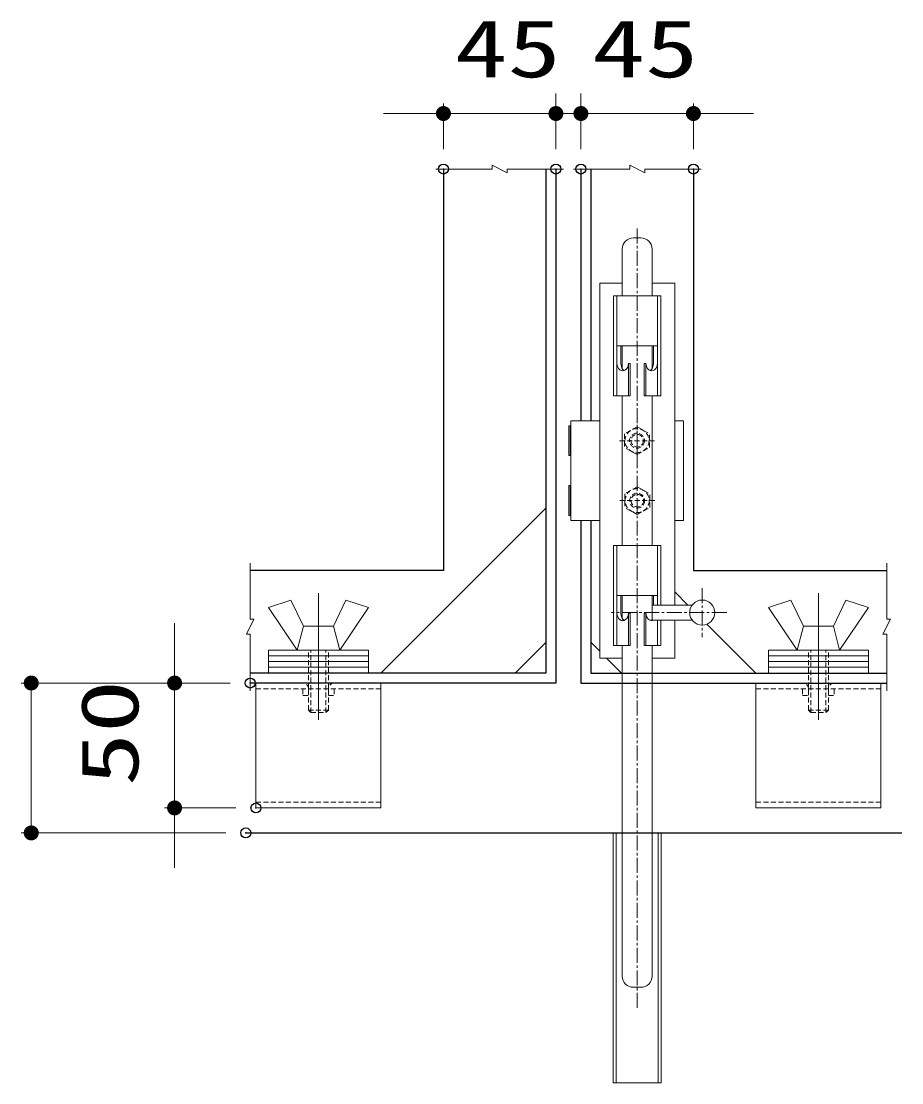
# Model space of a CAD drawing. Units: millimetres, scale not verified, with parts at other scales. Extents: x -5250 to 5250, y -3712 to 3712.
# Drawn here: x 3283 to 4164, y 1494 to 2556 of the extents above; entities that cross this region are included whole.
import ezdxf
from ezdxf.enums import TextEntityAlignment as Align

# ---------------------------------------------------------------- set-up
doc = ezdxf.new("R2010")
doc.units = ezdxf.units.MM
doc.header["$LTSCALE"] = 20
doc.header["$PDMODE"] = 32
doc.header["$PDSIZE"] = 10
for name, pattern in [('USER1', [1.125, 0.75, -0.125, 0.125, -0.125]), ('USER2', [0.375, 0.25, -0.125]), ('USER3', [50.8, 31.75, -6.35, 6.35, -6.35])]:
    doc.linetypes.add(name, pattern=pattern)
for name, color, linetype, lineweight in [('0-3_D-BGD', 7, 'Continuous', 25), ('0-4_D-BMK', 2, 'Continuous', 13), ('0-5_D-STR1', 1, 'Continuous', 25), ('0-6_D-STR-DIM', 7, 'Continuous', 13), ('0-7_0', 7, 'Continuous', 25), ('0-9_D-STR3', 3, 'Continuous', 13)]:
    doc.layers.add(name, color=color, linetype=linetype, lineweight=lineweight)
doc.layers.add('0-8_Defpoints', color=7, linetype='Continuous')
doc.styles.add('ＭＳ ゴシック', font='')
doc.styles.get('ＭＳ ゴシック').set_extended_font_data('MS Gothic')

# ---------------------------------------------------------------- blocks, each defined once
blk = doc.blocks.new('_DotSmall')
at = {"layer": '0-7_0'}
for points in [[(0, 0), (-2.5, 0), (-2.48, 0.313)], [(0, 0), (-2.48, -0.313), (-2.5, 0)], [(0, 0), (-2.48, 0.313), (-2.421, 0.622)], [(0, 0), (-2.421, -0.622), (-2.48, -0.313)], [(0, 0), (-2.421, 0.622), (-2.324, 0.92)], [(0, 0), (-2.324, -0.92), (-2.421, -0.622)], [(0, 0), (-2.324, 0.92), (-2.191, 1.204)], [(0, 0), (-2.191, -1.204), (-2.324, -0.92)], [(0, 0), (-2.191, 1.204), (-2.023, 1.469)], [(0, 0), (-2.023, -1.469), (-2.191, -1.204)], [(0, 0), (-2.023, 1.469), (-1.822, 1.711)], [(0, 0), (-1.822, -1.711), (-2.023, -1.469)], [(0, 0), (-1.822, 1.711), (-1.594, 1.926)], [(0, 0), (-1.594, -1.926), (-1.822, -1.711)], [(0, 0), (-1.594, 1.926), (-1.34, 2.111)], [(0, 0), (-1.34, -2.111), (-1.594, -1.926)], [(0, 0), (-1.34, 2.111), (-1.064, 2.262)], [(0, 0), (-1.064, -2.262), (-1.34, -2.111)], [(0, 0), (-1.064, 2.262), (-0.773, 2.378)], [(0, 0), (-0.773, -2.378), (-1.064, -2.262)], [(0, 0), (-0.773, 2.378), (-0.468, 2.456)], [(0, 0), (-0.468, -2.456), (-0.773, -2.378)], [(0, 0), (-0.468, 2.456), (-0.157, 2.495)], [(0, 0), (-0.157, -2.495), (-0.468, -2.456)], [(0, 0), (-0.157, 2.495), (0.157, 2.495)], [(0, 0), (0.157, -2.495), (-0.157, -2.495)], [(0, 0), (0.157, 2.495), (0.468, 2.456)], [(0, 0), (0.468, 2.456), (0.773, 2.378)], [(0, 0), (0.773, 2.378), (1.064, 2.262)], [(0, 0), (1.064, 2.262), (1.34, 2.111)], [(0, 0), (1.34, 2.111), (1.594, 1.926)], [(0, 0), (1.594, 1.926), (1.822, 1.711)], [(0, 0), (1.822, 1.711), (2.023, 1.469)], [(0, 0), (2.023, 1.469), (2.191, 1.204)], [(0, 0), (2.191, 1.204), (2.324, 0.92)], [(0, 0), (2.324, 0.92), (2.421, 0.622)], [(0, 0), (2.421, 0.622), (2.48, 0.313)], [(0, 0), (2.48, 0.313), (2.5, 0)], [(0, 0), (0.468, -2.456), (0.157, -2.495)], [(0, 0), (0.773, -2.378), (0.468, -2.456)], [(0, 0), (1.064, -2.262), (0.773, -2.378)], [(0, 0), (1.34, -2.111), (1.064, -2.262)], [(0, 0), (1.594, -1.926), (1.34, -2.111)], [(0, 0), (1.822, -1.711), (1.594, -1.926)], [(0, 0), (2.023, -1.469), (1.822, -1.711)], [(0, 0), (2.191, -1.204), (2.023, -1.469)], [(0, 0), (2.324, -0.92), (2.191, -1.204)], [(0, 0), (2.421, -0.622), (2.324, -0.92)], [(0, 0), (2.48, -0.313), (2.421, -0.622)], [(0, 0), (2.5, 0), (2.48, -0.313)]]:
    blk.add_solid(points, dxfattribs=at)

msp = doc.modelspace()

# ---------------------------------------------------------------- linework, layer by layer
at = {"layer": '0-3_D-BGD'}
msp.add_line((3507.78, 1743.52), (4163.8, 1743.52), dxfattribs=at)
at = {"layer": '0-4_D-BMK'}
for p, q in [((3754.2, 2411.57), (3769.2, 2404.07)), ((3754.2, 2407.82), (3754.2, 2411.57)), ((3891.7, 2411.57), (3906.7, 2404.07)), ((3891.7, 2407.82), (3891.7, 2411.57)), ((3697.87, 2407.82), (3754.2, 2407.82)), ((3769.2, 2407.82), (3825.68, 2407.82)), ((3769.2, 2404.07), (3769.2, 2407.82)), ((3835.37, 2407.82), (3891.7, 2407.82)), ((3906.7, 2407.82), (3963.18, 2407.82)), ((3906.7, 2404.07), (3906.7, 2407.82)), ((3515.94, 1957.27), (3508.44, 1942.27)), ((4152.47, 1957.27), (4144.97, 1942.27)), ((3508.44, 1942.27), (3512.19, 1942.27)), ((3512.19, 1942.27), (3512.19, 1885.79)), ((4144.97, 1942.27), (4148.72, 1942.27)), ((4148.72, 1942.27), (4148.72, 1885.79))]:
    msp.add_line(p, q, dxfattribs=at)
for points in [[(3512.19, 2013.61), (3512.19, 1957.27), (3515.94, 1957.27)], [(4148.72, 2013.61), (4148.72, 1957.27), (4152.47, 1957.27)]]:
    msp.add_lwpolyline(points, dxfattribs=at)
at = {"layer": '0-5_D-STR1'}
for p, q in [((3807.95, 2407.82), (3807.95, 1903.52)), ((3817.95, 2407.82), (3817.95, 1893.52)), ((3842.95, 2407.82), (3842.95, 2156.02)), ((3852.95, 2407.82), (3852.95, 2156.02)), ((3955.45, 2407.82), (3955.45, 2006.02)), ((3807.95, 2068.52), (3642.95, 1903.52)), ((3842.95, 2056.02), (3842.95, 1893.52)), ((3852.95, 2056.02), (3852.95, 1903.52)), ((3955.45, 2006.02), (4148.72, 2006.02)), ((3936.7, 1984.77), (3949.95, 1971.53)), ((3968.99, 1952.48), (4017.95, 1903.52)), ((3808.17, 1934.38), (3777.3, 1903.52)), ((3852.74, 1934.38), (3861.7, 1925.42)), ((3868.6, 1918.52), (3883.6, 1903.52)), ((3807.95, 1903.52), (3512.19, 1903.52)), ((3852.95, 1903.52), (4148.72, 1903.52)), ((3817.95, 1893.52), (3512.19, 1893.52)), ((3842.95, 1893.52), (4148.72, 1893.52))]:
    msp.add_line(p, q, dxfattribs=at)
msp.add_lwpolyline([(3705.45, 2407.82), (3705.45, 2006.02), (3512.19, 2006.02)], dxfattribs=at)
at = {"layer": '0-6_D-STR-DIM'}
for p, q in [((3817.95, 2427.82), (3817.95, 2483.38)), ((3842.95, 2427.82), (3842.95, 2483.38)), ((3705.45, 2427.82), (3705.45, 2473.38)), ((3817.95, 2427.82), (3817.95, 2473.38)), ((3842.95, 2427.82), (3842.95, 2473.38)), ((3955.45, 2427.82), (3955.45, 2473.38)), ((3705.45, 2463.38), (3645.45, 2463.38)), ((3705.45, 2463.38), (3817.95, 2463.38)), ((3817.95, 2463.38), (3777.95, 2463.38)), ((3842.95, 2463.38), (3782.95, 2463.38)), ((3817.95, 2463.38), (3877.95, 2463.38)), ((3817.95, 2463.38), (3842.95, 2463.38)), ((3955.45, 2463.38), (3842.95, 2463.38)), ((3842.95, 2463.38), (3882.95, 2463.38)), ((3955.45, 2463.38), (4015.45, 2463.38)), ((3436.56, 1893.52), (3436.56, 1953.52)), ((3492.19, 1893.52), (3283.21, 1893.52)), ((3293.21, 1893.52), (3293.21, 1743.52)), ((3492.19, 1893.52), (3426.56, 1893.52)), ((3436.56, 1768.52), (3436.56, 1893.52)), ((3497.95, 1768.52), (3426.56, 1768.52)), ((3436.56, 1768.52), (3436.56, 1708.52)), ((3487.78, 1743.52), (3283.21, 1743.52))]:
    msp.add_line(p, q, dxfattribs=at)
at = {"layer": '0-8_Defpoints'}
for p in [(3817.95, 2463.38), (3842.95, 2463.38), (3705.45, 2407.82), (3817.95, 2407.82), (3842.95, 2407.82), (3955.45, 2407.82), (3436.56, 1893.52), (3512.19, 1893.52), (3517.95, 1768.52), (3293.21, 1743.52), (3507.78, 1743.52)]:
    msp.add_point(p, dxfattribs=at)
at = {"layer": '0-9_D-STR3', "linetype": 'USER1'}
for p, q in [((3899.2, 2348.47), (3899.2, 1567.48)), ((3964.2, 1988.59), (3964.2, 1939.46)), ((3988.77, 1964.03), (3873.37, 1964.03)), ((3580.45, 1951.77), (3580.45, 1862.1)), ((4080.45, 1951.77), (4080.45, 1862.1)), ((3580.45, 1934.02), (3580.45, 1913.27)), ((4080.45, 1934.02), (4080.45, 1913.27)), ((3580.45, 1928.27), (3580.45, 1907.52)), ((4080.45, 1928.27), (4080.45, 1907.52)), ((3580.45, 1922.52), (3580.45, 1901.77)), ((3580.45, 1916.77), (3580.45, 1896.02)), ((4080.45, 1922.52), (4080.45, 1901.77)), ((4080.45, 1916.77), (4080.45, 1896.02))]:
    msp.add_line(p, q, dxfattribs=at)
at = {"layer": '0-9_D-STR3'}
for p, q in [((3895.45, 2339.03), (3902.95, 2339.03)), ((3884.2, 2327.78), (3884.2, 2281.02)), ((3914.2, 2327.78), (3914.2, 2281.02)), ((3861.7, 2293.52), (3861.7, 1918.52)), ((3861.7, 2293.52), (3884.2, 2293.52)), ((3914.2, 2293.52), (3936.7, 2293.52)), ((3936.7, 2293.52), (3936.7, 1971.53)), ((3875.45, 2281.02), (3922.95, 2281.02)), ((3875.45, 2281.02), (3875.45, 2181.02)), ((3878.95, 2281.02), (3878.95, 2181.02)), ((3919.45, 2281.02), (3919.45, 2181.02)), ((3922.95, 2281.02), (3922.95, 2181.02)), ((3919.45, 2231.02), (3878.95, 2231.02)), ((3882.95, 2231.02), (3882.95, 2213.52)), ((3884.2, 2231.02), (3884.2, 2208.32)), ((3914.2, 2231.02), (3914.2, 2208.32)), ((3915.45, 2213.52), (3915.45, 2231.02)), ((3890.45, 2213.52), (3890.45, 2181.02)), ((3890.45, 2213.52), (3890.45, 2181.02)), ((3890.45, 2213.36), (3892.18, 2213.36)), ((3892.18, 2213.36), (3892.18, 2181.02)), ((3906.23, 2213.36), (3906.23, 2181.02)), ((3907.95, 2213.36), (3906.23, 2213.36)), ((3907.95, 2213.52), (3907.95, 2181.02)), ((3875.45, 2181.02), (3892.18, 2181.02)), ((3884.2, 2181.02), (3884.2, 2031.02)), ((3906.23, 2181.02), (3922.95, 2181.02)), ((3914.2, 2181.02), (3914.2, 2031.02)), ((3830.78, 2121.02), (3830.78, 2151.02)), ((3830.78, 2151.02), (3832.03, 2151.02)), ((3832.95, 2156.02), (3861.7, 2156.02)), ((3832.95, 2156.02), (3832.95, 2056.02)), ((3936.7, 2156.02), (3945.45, 2156.02)), ((3945.45, 2156.02), (3945.45, 2056.02)), ((3830.78, 2142.27), (3830.78, 2129.77)), ((3830.78, 2142.27), (3830.78, 2129.77)), ((3830.78, 2121.02), (3832.03, 2121.02)), ((3832.03, 2121.02), (3832.95, 2121.81)), ((3830.78, 2061.02), (3830.78, 2091.02)), ((3830.78, 2091.02), (3832.03, 2091.02)), ((3830.78, 2082.27), (3830.78, 2069.77)), ((3830.78, 2082.27), (3830.78, 2069.77)), ((3830.78, 2061.02), (3832.03, 2061.02)), ((3832.03, 2061.02), (3832.95, 2061.81)), ((3832.95, 2056.02), (3861.7, 2056.02)), ((3936.7, 2056.02), (3945.45, 2056.02)), ((3875.45, 2031.02), (3922.95, 2031.02)), ((3875.45, 2031.02), (3875.45, 1931.02)), ((3878.95, 2031.02), (3878.95, 1931.02)), ((3919.45, 2031.02), (3919.45, 1971.53)), ((3922.95, 2031.02), (3922.95, 1971.53)), ((3919.45, 1981.02), (3878.95, 1981.02)), ((3882.95, 1981.02), (3882.95, 1963.52)), ((3884.2, 1981.02), (3884.2, 1958.32)), ((3914.2, 1981.02), (3914.2, 1955.98)), ((3915.45, 1971.53), (3915.45, 1981.02)), ((3559.2, 1926.52), (3530.45, 1969.02)), ((3601.7, 1926.52), (3630.45, 1969.02)), ((3954.2, 1971.53), (3914.2, 1971.53)), ((4059.2, 1926.52), (4030.45, 1969.02)), ((4101.7, 1926.52), (4130.45, 1969.02)), ((3890.45, 1963.52), (3890.45, 1931.02)), ((3890.45, 1963.52), (3890.45, 1931.02)), ((3890.45, 1963.36), (3892.18, 1963.36)), ((3892.18, 1963.36), (3892.18, 1931.02)), ((3906.23, 1963.36), (3906.23, 1931.02)), ((3907.95, 1963.36), (3906.23, 1963.36)), ((3907.95, 1963.52), (3907.95, 1931.02)), ((3954.2, 1956.53), (3911.49, 1956.53)), ((3919.45, 1956.53), (3919.45, 1931.02)), ((3922.95, 1956.53), (3922.95, 1931.02)), ((3936.7, 1956.53), (3936.7, 1918.52)), ((3559.2, 1926.52), (3565.45, 1950.27)), ((3565.45, 1950.27), (3595.45, 1950.27)), ((4059.2, 1926.52), (4065.45, 1950.27)), ((4065.45, 1950.27), (4095.45, 1950.27)), ((3530.45, 1926.52), (3530.45, 1920.77)), ((3530.45, 1926.52), (3630.45, 1926.52)), ((3559.2, 1926.52), (3601.7, 1926.52)), ((3599.7, 1926.52), (3561.2, 1926.52)), ((3630.45, 1926.52), (3630.45, 1920.77)), ((3875.45, 1931.02), (3892.18, 1931.02)), ((3884.2, 1931.02), (3884.2, 1600.28)), ((3906.23, 1931.02), (3922.95, 1931.02)), ((3914.2, 1931.02), (3914.2, 1600.28)), ((4030.45, 1926.52), (4030.45, 1920.77)), ((4030.45, 1926.52), (4130.45, 1926.52)), ((4059.2, 1926.52), (4101.7, 1926.52)), ((4099.7, 1926.52), (4061.2, 1926.52)), ((4130.45, 1926.52), (4130.45, 1920.77)), ((3530.45, 1920.77), (3630.45, 1920.77)), ((3530.45, 1920.77), (3530.45, 1915.02)), ((3530.45, 1920.77), (3630.45, 1920.77)), ((3530.45, 1915.02), (3630.45, 1915.02)), ((3530.45, 1915.02), (3530.45, 1909.27)), ((3530.45, 1915.02), (3630.45, 1915.02)), ((3630.45, 1920.77), (3630.45, 1915.02)), ((3630.45, 1915.02), (3630.45, 1909.27)), ((3861.7, 1918.52), (3884.2, 1918.52)), ((3914.2, 1918.52), (3936.7, 1918.52)), ((4030.45, 1920.77), (4130.45, 1920.77)), ((4030.45, 1920.77), (4030.45, 1915.02)), ((4030.45, 1920.77), (4130.45, 1920.77)), ((4030.45, 1915.02), (4130.45, 1915.02)), ((4030.45, 1915.02), (4030.45, 1909.27)), ((4030.45, 1915.02), (4130.45, 1915.02)), ((4130.45, 1920.77), (4130.45, 1915.02)), ((4130.45, 1915.02), (4130.45, 1909.27)), ((3530.45, 1909.27), (3630.45, 1909.27)), ((3530.45, 1909.27), (3530.45, 1903.52)), ((3530.45, 1909.27), (3630.45, 1909.27)), ((3530.45, 1903.52), (3630.45, 1903.52)), ((3630.45, 1909.27), (3630.45, 1903.52)), ((4030.45, 1909.27), (4130.45, 1909.27)), ((4030.45, 1909.27), (4030.45, 1903.52)), ((4030.45, 1909.27), (4130.45, 1909.27)), ((4030.45, 1903.52), (4130.45, 1903.52)), ((4130.45, 1909.27), (4130.45, 1903.52)), ((3517.95, 1893.52), (3517.95, 1768.52)), ((3517.95, 1893.52), (3642.95, 1893.52)), ((3642.95, 1893.52), (3642.95, 1768.52)), ((4017.95, 1893.52), (4017.95, 1768.52)), ((4017.95, 1893.52), (4142.95, 1893.52)), ((4142.95, 1893.52), (4142.95, 1768.52)), ((3517.95, 1768.52), (3642.95, 1768.52)), ((4017.95, 1768.52), (4142.95, 1768.52)), ((3875.33, 1743.52), (3875.33, 1493.52)), ((3878.33, 1743.52), (3878.33, 1493.52)), ((3920.08, 1743.52), (3920.08, 1493.52)), ((3923.08, 1743.52), (3923.08, 1493.52)), ((3895.45, 1589.03), (3902.95, 1589.03)), ((3875.33, 1493.52), (3923.08, 1493.52))]:
    msp.add_line(p, q, dxfattribs=at)
at = {"layer": '0-9_D-STR3', "linetype": 'USER2'}
for p, q in [((3899.02, 2149.83), (3886.52, 2142.83)), ((3899.02, 2151.9), (3899.02, 2119.6)), ((3899.02, 2149.83), (3911.52, 2142.83)), ((3881.65, 2136.02), (3916.76, 2136.02)), ((3886.52, 2142.83), (3886.52, 2129.21)), ((3911.52, 2129.21), (3911.52, 2142.83)), ((3899.02, 2122.21), (3886.52, 2129.21)), ((3899.02, 2122.21), (3911.52, 2129.21)), ((3899.2, 2089.83), (3886.7, 2082.83)), ((3886.7, 2082.83), (3886.7, 2069.21)), ((3899.2, 2089.83), (3911.7, 2082.83)), ((3911.7, 2069.21), (3911.7, 2082.83)), ((3881.84, 2076.02), (3916.95, 2076.02)), ((3899.2, 2062.21), (3886.7, 2069.21)), ((3899.2, 2062.21), (3911.7, 2069.21)), ((3570.45, 1866.52), (3570.45, 1926.52)), ((3572.95, 1864.02), (3572.95, 1926.52)), ((3587.95, 1864.02), (3587.95, 1926.52)), ((3590.45, 1866.52), (3590.45, 1926.52)), ((4070.45, 1866.52), (4070.45, 1926.52)), ((4072.95, 1864.02), (4072.95, 1926.52)), ((4087.95, 1864.02), (4087.95, 1926.52)), ((4090.45, 1866.52), (4090.45, 1926.52)), ((3517.95, 1887.77), (3642.95, 1887.77)), ((3564.7, 1887.27), (3564.7, 1881.02)), ((3564.7, 1881.02), (3570.45, 1881.02)), ((3570.45, 1887.77), (3570.45, 1881.02)), ((3590.45, 1887.77), (3590.45, 1881.02)), ((3590.45, 1881.02), (3596.2, 1881.02)), ((3596.2, 1887.27), (3596.2, 1881.02)), ((4017.95, 1887.77), (4142.95, 1887.77)), ((4064.7, 1887.27), (4064.7, 1881.02)), ((4064.7, 1881.02), (4070.45, 1881.02)), ((4070.45, 1887.77), (4070.45, 1881.02)), ((4090.45, 1887.77), (4090.45, 1881.02)), ((4090.45, 1881.02), (4096.2, 1881.02)), ((4096.2, 1887.27), (4096.2, 1881.02)), ((3570.45, 1866.52), (3590.45, 1866.52)), ((3572.95, 1864.02), (3570.45, 1866.52)), ((3572.95, 1864.02), (3587.95, 1864.02)), ((3587.95, 1864.02), (3590.45, 1866.52)), ((4070.45, 1866.52), (4090.45, 1866.52)), ((4072.95, 1864.02), (4070.45, 1866.52)), ((4072.95, 1864.02), (4087.95, 1864.02)), ((4087.95, 1864.02), (4090.45, 1866.52)), ((3517.95, 1774.27), (3642.95, 1774.27)), ((4017.95, 1774.27), (4142.95, 1774.27))]:
    msp.add_line(p, q, dxfattribs=at)
at = {"layer": '0-9_D-STR3', "linetype": 'USER3'}
for p, q in [((3580.45, 1856.52), (3580.45, 1983.4)), ((4080.45, 1856.52), (4080.45, 1983.4))]:
    msp.add_line(p, q, dxfattribs=at)
at = {"layer": '0-9_D-STR3'}
for points in [[(3832.03, 2121.02), (3832.03, 2151.02), (3832.95, 2150.24)], [(3832.03, 2061.02), (3832.03, 2091.02), (3832.95, 2090.24)], [(3565.45, 1950.27), (3552.95, 1976.52), (3530.45, 1969.02)], [(3601.7, 1926.52), (3595.45, 1950.27), (3607.95, 1976.52), (3630.45, 1969.02)], [(4065.45, 1950.27), (4052.95, 1976.52), (4030.45, 1969.02)], [(4101.7, 1926.52), (4095.45, 1950.27), (4107.95, 1976.52), (4130.45, 1969.02)]]:
    msp.add_lwpolyline(points, dxfattribs=at)
at = {"layer": '0-9_D-STR3', "linetype": 'USER2'}
for centre, radius in [((3899.02, 2136.02), 12.05), ((3899.02, 2136.02), 7.5), ((3899.2, 2136.02), 6.25), ((3899.2, 2076.02), 12.05), ((3899.2, 2076.02), 7.5), ((3899.39, 2076.02), 6.25)]:
    msp.add_circle(centre, radius, dxfattribs=at)
at = {"layer": '0-9_D-STR3'}
msp.add_circle((3964.2, 1964.03), 12.5, dxfattribs=at)
for centre, radius, start, end in [((3895.45, 2327.78), 11.25, 90, 180), ((3902.95, 2327.78), 11.25, 0, 90), ((3564.2, 1887.27), 0.5, 0, 90), ((3596.7, 1887.27), 0.5, 90, 180), ((4064.2, 1887.27), 0.5, 0, 90), ((4096.7, 1887.27), 0.5, 90, 180), ((3895.45, 1600.28), 11.25, 180, 270), ((3902.95, 1600.28), 11.25, 270, 0)]:
    msp.add_arc(centre, radius, start, end, dxfattribs=at)
at = {"layer": '0-9_D-STR3', "linetype": 'USER2'}
for centre, start, end in [((3564.7, 1887.77), 0, 90), ((3596.2, 1887.77), 90, 180), ((4064.7, 1887.77), 0, 90), ((4096.2, 1887.77), 90, 180)]:
    msp.add_arc(centre, 5.75, start, end, dxfattribs=at)
at = {"layer": '0-9_D-STR3'}
for centre, ratio, start_param, end_param in [((3884.7, 2213.45), 0.766727, 1.5611542, 4.7220311), ((3887.57, 2213.45), 0.615242, 1.5611542, 2.8616542), ((3913.7, 2213.45), 0.766727, 1.5611542, 4.7220311), ((3910.84, 2213.45), 0.615242, 3.4215311, 4.7220311), ((3884.7, 1963.45), 0.766727, 1.5611542, 4.7220311), ((3887.57, 1963.45), 0.615242, 1.5611542, 2.8616542), ((3913.7, 1963.45), 0.766727, 1.5611542, 3.5369455)]:
    msp.add_ellipse(centre, major_axis=(0, 7.5), ratio=ratio, start_param=start_param, end_param=end_param, dxfattribs=at)

# ---------------------------------------------------------------- block references
at = {"layer": '0-6_D-STR-DIM'}
for p, xscale, yscale in [((3705.45, 2463.38), 3, 3), ((3817.95, 2463.38), 2, 2), ((3842.95, 2463.38), 3, 3)]:
    msp.add_blockref('_DotSmall', p, dxfattribs=dict(at, xscale=xscale, yscale=yscale))
for p, xscale, yscale, rotation in [((3817.95, 2463.38), 3, 3, 180), ((3842.95, 2463.38), 2, 2, 180), ((3955.45, 2463.38), 3, 3, 180), ((3293.21, 1893.52), 3, 3, 90), ((3436.56, 1893.52), 3, 3, 270), ((3436.56, 1768.52), 3, 3, 90), ((3293.21, 1743.52), 3, 3, 270)]:
    msp.add_blockref('_DotSmall', p, dxfattribs=dict(at, xscale=xscale, yscale=yscale, rotation=rotation))

# ---------------------------------------------------------------- texts
at = {"layer": '0-6_D-STR-DIM', "style": 'ＭＳ ゴシック', "width": 1.35}
for p in [(3716.7, 2482.28), (3854.2, 2482.28)]:
    msp.add_text('45', height=57.77, dxfattribs=at).set_placement(p, align=Align.BOTTOM_LEFT)
msp.add_text('50', height=57.77, rotation=90, dxfattribs=at).set_placement((3417.67, 1790.52), align=Align.BOTTOM_LEFT)

doc.saveas('drawing.dxf')
